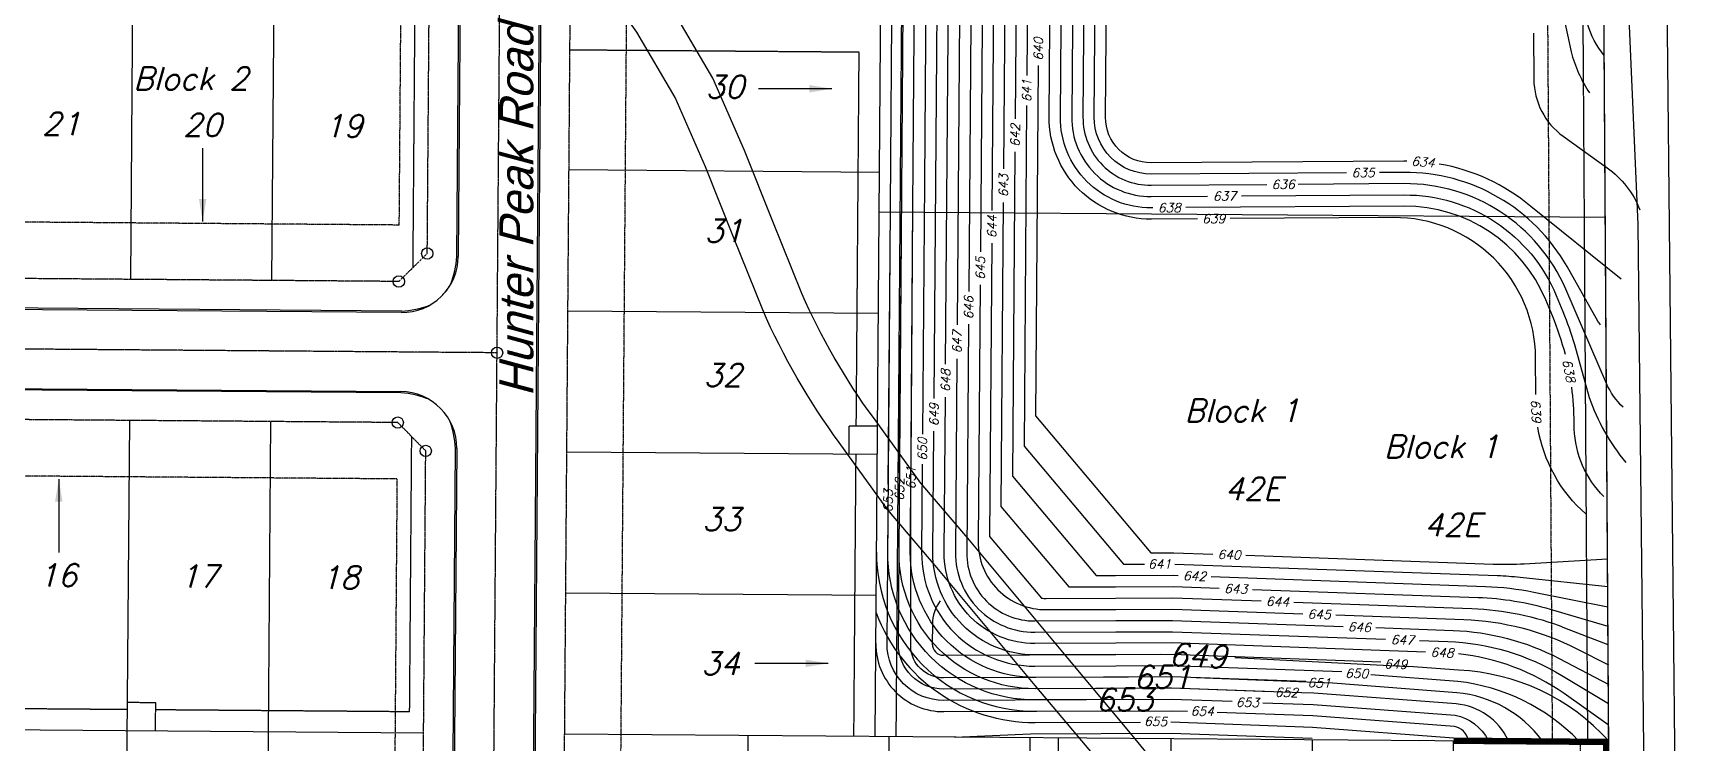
# Model space of a CAD drawing. Header units: feet. Extents: x 2342011 to 2344534, y 7042650 to 7044478.
# Drawn here: x 2343588 to 2344171, y 7043762 to 7044014 of the extents above; entities that cross this region are included whole.
import ezdxf
from ezdxf.enums import TextEntityAlignment as Align

# ---------------------------------------------------------------- set-up
doc = ezdxf.new("R2010")
doc.units = ezdxf.units.FT
doc.header["$MEASUREMENT"] = 0
for name, pattern in [('CNTR50', [0.9, 0.75, -0.05, 0.05, -0.05]), ('DEMO12', [0.09375, 0.03125, -0.0625]), ('HIDN50', [0.1875, 0.125, -0.0625]), ('PHNTM33', [1.16, 0.66, -0.1, 0.1, -0.1, 0.1, -0.1])]:
    doc.linetypes.add(name, pattern=pattern)
for name, color, linetype in [('const. entrance', 55, 'Continuous'), ('p-bl', 6, 'DEMO12'), ('p-boundary ph 1B', 1, 'Continuous'), ('p-cl', 7, 'CNTR50'), ('p-cl tick', 2, 'Continuous'), ('p-cont 1', 4, 'Continuous'), ('p-cont 5', 1, 'Continuous'), ('p-curb-b 1B', 55, 'Continuous'), ('p-curb-f 1B', 4, 'Continuous'), ('p-ease', 2, 'HIDN50'), ('P-FLOW-ARROW', 4, 'Continuous'), ('p-lot 100 1B', 2, 'Continuous'), ('p-lot 1B', 4, 'Continuous'), ('p-row', 5, 'PHNTM33'), ('P-wall', 4, 'Continuous'), ('s-asphalt', 252, 'Continuous'), ('s-fence', 252, 'Continuous'), ('s-gravel-demo', 252, 'Continuous')]:
    doc.layers.add(name, color=color, linetype=linetype)
doc.layers.add('p-sdwk-J-PL', color=254, linetype='Continuous', plot=False)
doc.styles.add('ls80', font='simplex', dxfattribs={"oblique": 15, "height": 8})
doc.styles.get("Standard").update_dxf_attribs({"font": 'Simplex.shx'})
doc.styles.add('TB', font='tb-ld.shx', dxfattribs={"oblique": 15, "height": 36})
doc.dimstyles.get("Standard").update_dxf_attribs({"dimtxt": 0.18, "dimasz": 0.18, "dimexe": 0.18, "dimexo": 0.0625, "dimgap": 0.09, "dimtad": 0, "dimtih": 1, "dimtoh": 1, "dimdec": 4, "dimzin": 0, "dimdsep": 46, "dimtxsty": 'Standard', "dimcen": 0.09, "dimadec": 0, "dimazin": 0, "dimtfac": 1, "dimtdec": 4, "dimtofl": 0, "dimtmove": 0, "dimatfit": 3, "dimfxl": 0, "dimtolj": 1, "dimtzin": 0, "dimarcsym": 0})

msp = doc.modelspace()

# ---------------------------------------------------------------- linework, layer by layer
at = {"layer": 'p-bl'}
for p, q in [((2344122.79642, 7044292.87362), (2344126.23848, 7043762.54734)), ((2343717.63315, 7043946.02126), (2343719.0152, 7044126.01595)), ((2343795.55764, 7043675.40607), (2343799.01285, 7044125.40282)), ((2343717.63315, 7043946.02126), (2342827.66014, 7043952.95377)), ((2343716.94212, 7043856.02391), (2342826.96911, 7043862.95642)), ((2343715.56006, 7043676.02922), (2343716.94212, 7043856.02391)), ((2344135.3465, 7043646.60277), (2344136.23835, 7043762.75504))]:
    msp.add_line(p, q, dxfattribs=at)
at = {"layer": 'p-boundary ph 1B'}
msp.add_lwpolyline([(2344142.73293, 7044302.72084), (2342477.81161, 7044315.50462), (2342035.46045, 7044319.13558), (2342034.35461, 7044184.41337), (2342107.06987, 7044156.70628), (2342107.16995, 7044072.2292), (2342121.60108, 7043929.298), (2342159.64623, 7043701.60982), (2342241.7294, 7043584.6412), (2342449.91435, 7043583.44498), (2342452.65155, 7042909.18455), (2342506.9994, 7042909.03045, 0.283299893), (2342663.57014, 7043004.87335, -0.284639495), (2342776.0262, 7043073.32928), (2342814.25668, 7043073.03148), (2342813.41209, 7042963.03472), (2343901.12067, 7042954.56194), (2344004.72784, 7043063.75822), (2344140.78206, 7043062.69841), (2344150.84666, 7043052.62073), (2344142.73293, 7044302.72084)], format="xyb", dxfattribs=at)
at = {"layer": 'p-cl'}
for p, q in [((2343750.21349, 7043630.75792), (2343754.09863, 7044136.74679)), ((2343752.28657, 7043900.74996), (2342792.31569, 7043908.22772))]:
    msp.add_line(p, q, dxfattribs=at)
at = {"layer": 'p-cl tick'}
for centre in [(2343727.55606, 7043935.94366), (2343717.47958, 7043926.02185), (2343752.28657, 7043900.74996), (2343717.09568, 7043876.02332), (2343727.0186, 7043865.94572)]:
    msp.add_circle(centre, 2, dxfattribs=at)
at = {"layer": 'p-cont 1'}
for p, q in [((2343906.55276, 7043804.58568), (2343906.49893, 7043797.57514)), ((2343910.51565, 7043793.54447, 649), (2343971.58743, 7043793.80158, 649))]:
    msp.add_line(p, q, dxfattribs=at)
for points, elevation in [([(2343984.67941, 7043952.11735), (2343984.14116, 7043952.11386, -0.418369545), (2343951.93441, 7043984.35888), (2343953.16567, 7044144.71381, 0.250120652), (2343920.83562, 7044206.43587)], 638), ([(2343922.53118, 7044210.11733, -0.252409589), (2343957.16555, 7044144.6831), (2343955.93429, 7043984.32817, 0.418369545), (2343984.1152, 7043956.11377), (2344004.08246, 7043956.24337)], 637), ([(2343899.68861, 7043952.5462), (2343900.97963, 7044120.68457, 0.236863135), (2343889.14823, 7044142.68833)], 651), ([(2343899.68861, 7043952.5462), (2343900.97963, 7044120.68457, 0.236863135), (2343889.14823, 7044142.68833)], 651), ([(2344000.46401, 7043948.21971), (2343984.16712, 7043948.11394, -0.418369545), (2343947.93453, 7043984.38959), (2343949.16578, 7044144.74453)], 639), ([(2343961.16543, 7044144.65239), (2343959.93418, 7043984.29746, 0.418369545), (2343984.08924, 7043960.11369), (2344025.08956, 7043960.3798)], 636), ([(2344074.64229, 7043968.69451, 0.003555587), (2344073.64673, 7043968.69513), (2343984.03731, 7043968.11352, -0.418369545), (2343967.93394, 7043984.23603), (2343969.16519, 7044144.59096)], 634), ([(2343895.60732, 7043941.97501), (2343896.84329, 7044102.9432, 0.280106579), (2343888.9551, 7044117.5355)], 652), ([(2343895.60732, 7043941.97501), (2343896.84329, 7044102.9432, 0.280106579), (2343888.9551, 7044117.5355)], 652), ([(2344037.95698, 7044073.95551), (2344105.20105, 7044070.1825, -0.338172785), (2344122.71786, 7044055.17953), (2344132.91315, 7044007.42761)], 632), ([(2343891.5609, 7043935.94418), (2343892.44893, 7044051.59887, 0.105987915), (2343888.56272, 7044066.4333)], 653), ([(2343891.5609, 7043935.94418), (2343892.44893, 7044051.59887, 0.105987915), (2343888.56272, 7044066.4333)], 653), ([(2344144.65816, 7044006.09536, -0.094583901), (2344138.70761, 7044017.40074), (2344126.36583, 7044057.90363)], 631), ([(2344119.6061, 7044014.03557), (2344119.71257, 7043997.63176, 0.239763213), (2344130.12475, 7043977.49104), (2344145.65881, 7043966.33013, -0.14598623), (2344157.31788, 7043951.39671)], 633), ([(2344150.69183, 7043926.81573), (2344118.70117, 7043952.64889, 0.130042341), (2344086.18661, 7043967.64546, 0.130042341)], 634), ([(2344151.37514, 7043881.42494, -0.102457645), (2344145.43282, 7043889.89524), (2344131.02273, 7043923.27193, 0.301061158), (2344073.69887, 7043960.6953), (2344036.13988, 7043960.45152)], 636), ([(2344016.09334, 7043956.32132), (2344073.72483, 7043956.69538, -0.304539375), (2344127.63904, 7043921.00595), (2344130.00331, 7043915.33221, -0.029750993), (2344134.07263, 7043903.65551), (2344139.37303, 7043884.93083, 0.093155212), (2344152.27975, 7043861.90669)], 637), ([(2344130.88184, 7043900.12419, 0.036080408), (2344126.31105, 7043913.79364), (2344123.94678, 7043919.46738, 0.304539375), (2344073.75079, 7043952.69546), (2343996.41543, 7043952.19352)], 638), ([(2344120.43753, 7043885.93616), (2344120.35276, 7043898.99679, 0.414213563), (2344070.02929, 7043948.67123), (2344012.04765, 7043948.2949)], 639), ([(2343927.59035, 7043939.64194), (2343926.79176, 7043835.63521), (2343945.19201, 7043813.76043, 0.020894606), (2343946.86167, 7043813.69766), (2343971.50323, 7043813.8014), (2343991.8219, 7043813.88695), (2344023.11019, 7043812.77089)], 644), ([(2343919.36954, 7043910.91506), (2343918.74721, 7043829.86475, 0.417699829), (2343942.84755, 7043805.68069), (2343971.53691, 7043805.80148), (2343991.69611, 7043805.88635), (2344052.09754, 7043803.73182)], 646), ([(2343915.2748, 7043898.59136), (2343914.74733, 7043829.89547, 0.417699829), (2343942.86439, 7043801.68073), (2343971.55375, 7043801.80151), (2343991.63321, 7043801.88605), (2344067.14018, 7043799.1927)], 647), ([(2344081.33763, 7043794.68373), (2343991.57031, 7043797.88575), (2343971.57059, 7043797.80155), (2343942.88123, 7043797.68076, -0.417699829), (2343910.74745, 7043829.92618), (2343911.17037, 7043885.00544)], 648), ([(2344144.486, 7043849.78526, -0.18904084), (2344134.01649, 7043873.81411), (2344134.00244, 7043875.97827, 0.031671236), (2344133.11964, 7043888.60324, 0.031671236)], 638), ([(2343971.58743, 7043793.80158), (2343942.89807, 7043793.6808, -0.417699829), (2343906.74757, 7043829.95689), (2343907.07804, 7043872.99592)], 649), ([(2344138.21325, 7043843.51199, -0.174015305), (2344121.11274, 7043874.3716, -0.174015305)], 639), ([(2344038.8526, 7043784.19155), (2343991.38161, 7043785.88484), (2343942.93175, 7043785.68087, -0.417699829), (2343898.7478, 7043830.01831), (2343898.90983, 7043851.12036)], 651), ([(2343991.31871, 7043781.88454), (2343910.56617, 7043781.54457, -0.417699829), (2343894.49928, 7043797.66728), (2343894.87433, 7043846.51166)], 652), ([(2344026.73104, 7043780.62138), (2343991.31871, 7043781.88454), (2343942.94859, 7043781.6809, -0.417699829), (2343894.74792, 7043830.04903), (2343894.87433, 7043846.51166)], 652), ([(2343961.14474, 7043777.75748), (2343910.58301, 7043777.54461, -0.417699829), (2343890.4994, 7043797.69799), (2343890.84225, 7043842.34915)], 653), ([(2344012.83598, 7043777.11448), (2343991.25581, 7043777.88424), (2343942.96543, 7043777.68094, -0.417699829), (2343890.74804, 7043830.07974), (2343890.84225, 7043842.34915)], 653), ([(2343886.74816, 7043830.11074, 0.417702528), (2343942.98249, 7043773.68098), (2343991.27265, 7043773.88428), (2343996.95758, 7043773.68114)], 654), ([(2343992.42621, 7043825.87302), (2344106.87858, 7043821.79049, -0.017755652), (2344114.81048, 7043821.22508), (2344145.87965, 7043817.8983)], 641), ([(2344005.33685, 7043821.40995), (2344102.54917, 7043817.94238, -0.040160116), (2344119.75414, 7043815.93878), (2344145.92613, 7043810.73667)], 642), ([(2344019.99772, 7043816.88446), (2344099.94027, 7043814.03289, -0.06258856), (2344125.54148, 7043809.88381), (2344145.92048, 7043803.89814)], 643), ([(2344034.69472, 7043812.35767), (2344097.77589, 7043810.10755, -0.084458411), (2344130.62324, 7043803.30628), (2344145.92048, 7043797.32567)], 644), ([(2344063.67406, 7043803.31888), (2344091.06732, 7043802.34176, -0.111821808), (2344128.6521, 7043792.40883), (2344146.25637, 7043783.21941)], 646), ([(2343886.49952, 7043797.72871, 0.417699829), (2343910.59985, 7043773.54464), (2343976.60708, 7043773.82254)], 654), ([(2344079.14368, 7043798.76453), (2344089.22694, 7043798.40486, -0.127632764), (2344129.66761, 7043786.35676), (2344146.14899, 7043776.40009)], 647), ([(2343976.11154, 7043785.82056), (2343910.54933, 7043785.54454, -0.413623553), (2343898.90059, 7043796.73035)], 651), ([(2344146.10041, 7043768.88336), (2344130.41999, 7043779.92859, 0.126822843), (2344093.05876, 7043794.04999, 0.126822843)], 648), ([(2344146.24195, 7043763.17714, 0.199590884), (2344093.07018, 7043788.23633), (2344075.36111, 7043789.57255)], 649), ([(2344146.24195, 7043763.17714, 0.199590884), (2344093.07018, 7043788.23633), (2344075.36111, 7043789.57255)], 649), ([(2344110.62203, 7043763.4546, 0.265603907), (2344092.15642, 7043776.27117), (2344041.70636, 7043780.08721), (2344037.3543, 7043780.24217)], 652), ([(2344110.62203, 7043763.4546, 0.265603907), (2344092.15642, 7043776.27117), (2344041.70636, 7043780.08721), (2344037.3543, 7043780.24217)], 652), ([(2344122.65757, 7043763.36085, 0.21107092), (2344092.46101, 7043780.25956), (2344048.4189, 7043783.58815)], 651), ([(2344122.65757, 7043763.36085, 0.21107092), (2344092.46101, 7043780.25956), (2344048.4189, 7043783.58815)], 651), ([(2344023.6349, 7043776.72928), (2344041.56326, 7043776.08977), (2344091.85396, 7043772.28263, -0.233230374), (2344103.47749, 7043763.37458)], 653), ([(2344096.48113, 7043763.51394, 0.298213262), (2344091.55151, 7043768.29408), (2344041.42016, 7043772.09233), (2344007.48948, 7043773.30479)], 654)]:
    msp.add_lwpolyline(points, format="xyb", dxfattribs=dict(at, elevation=elevation))
for points, elevation in [([(2343907.16698, 7043884.57946), (2343909.16696, 7044145.05171)], 649), ([(2343911.26048, 7043896.74136), (2343913.16685, 7044145.02137)], 648), ([(2343917.16673, 7044144.99071), (2343915.36702, 7043910.60214)], 647), ([(2343921.16661, 7044144.96003), (2343919.45849, 7043922.4986)], 646), ([(2343929.16638, 7044144.89856), (2343927.67936, 7043951.2335)], 644), ([(2343933.16626, 7044144.86787), (2343931.79213, 7043965.90566)], 643), ([(2343937.16614, 7044144.83712), (2343935.92848, 7043983.64817)], 642), ([(2343941.16602, 7044144.80646), (2343940.04631, 7043998.97768)], 641), ([(2343939.96461, 7043988.33828), (2343939.03817, 7043867.68088), (2343974.25578, 7043825.8131), (2343981.78653, 7043825.8448)], 641), ([(2343935.83868, 7043971.95308), (2343934.95603, 7043856.99899), (2343964.58736, 7043821.77236), (2343971.46955, 7043821.80133), (2343991.9477, 7043821.88755), (2343993.64885, 7043821.82687)], 642), ([(2343898.90983, 7043851.12036), (2343899.68861, 7043952.5462)], 651), ([(2343898.99152, 7043861.75976), (2343899.68861, 7043952.5462)], 651), ([(2343931.70108, 7043954.04725), (2343930.87389, 7043846.3171), (2343954.91893, 7043817.73162), (2343971.48639, 7043817.80137), (2343991.8848, 7043817.88725), (2344008.14651, 7043817.30719)], 643), ([(2343894.87433, 7043846.51166), (2343895.60732, 7043941.97501)], 652), ([(2343894.96413, 7043858.20675), (2343895.60732, 7043941.97501)], 652), ([(2343890.84225, 7043842.34915), (2343891.5609, 7043935.94418)], 653), ([(2343890.9333, 7043854.20755), (2343891.5609, 7043935.94418)], 653), ([(2343898.90059, 7043796.73035), (2343898.90983, 7043851.12036)], 651), ([(2343971.58743, 7043793.80158), (2343991.50741, 7043793.88545), (2344065.53288, 7043791.24495)], 649), ([(2343971.58743, 7043793.80158), (2343987.524, 7043793.86868)], 649), ([(2344013.7937, 7043792.73918), (2344075.36111, 7043789.57255)], 649), ([(2344048.4189, 7043783.58815), (2344000.04555, 7043785.53598)], 651), ([(2344037.3543, 7043780.24217), (2343991.31871, 7043781.88454), (2343990.12773, 7043781.87953)], 652), ([(2343914.42593, 7043764.48287), (2343941.30317, 7043765.67384), (2343991.30633, 7043765.88435), (2344041.13397, 7043764.09745)], 656)]:
    msp.add_lwpolyline(points, dxfattribs=dict(at, elevation=elevation))
for centre, radius, start, end in [((2344180.90884, 7044020.12401, 632), 49.6466, 194.81717931, 213.30837177), ((2343920.64878, 7043804.40689, 649), 14.09716, 143.34395998, 179.27329816), ((2343910.49881, 7043797.54443), 4, 179.56007395, 270.24121586)]:
    msp.add_arc(centre, radius, start, end, dxfattribs=at)
at = {"layer": 'p-cont 5'}
for points, elevation in [([(2343925.1665, 7044144.9293), (2343923.56627, 7043936.52083)], 645), ([(2343904.52329, 7044061.23749), (2343903.75549, 7043961.24044)], 650), ([(2343944.07368, 7044002.52775), (2343943.1203, 7043878.36277), (2343983.9242, 7043829.85384), (2343992.0735, 7043829.88815), (2344005.90366, 7043829.39482)], 640), ([(2343903.75549, 7043961.24044), (2343903.06929, 7043871.87184)], 650), ([(2343942.91387, 7043789.68083), (2343971.60427, 7043789.80162), (2343991.44451, 7043789.88515), (2344051.64034, 7043787.73795)], 650), ([(2343991.00713, 7043769.89442), (2344041.27706, 7043768.09489), (2344091.24906, 7043764.30553)], 655)]:
    msp.add_lwpolyline(points, dxfattribs=dict(at, elevation=elevation))
for points, elevation in [([(2344053.36653, 7043964.56341), (2343984.06327, 7043964.1136, -0.418369545), (2343963.93406, 7043984.26674), (2343965.16531, 7044144.62168)], 635), ([(2344143.32104, 7043910.62388, -0.025226703), (2344142.44121, 7043912.00609), (2344131.49478, 7043931.28472, 0.271618534), (2344073.67291, 7043964.69521), (2344065.07266, 7043964.63939)], 635), ([(2343923.47639, 7043924.8148), (2343922.77818, 7043833.88176, 0.417699829), (2343946.87851, 7043809.6977), (2343971.52007, 7043809.80144), (2343991.759, 7043809.88665), (2344037.80918, 7043808.24403)], 645), ([(2343902.98768, 7043861.24339), (2343902.74769, 7043829.9876, 0.417699829), (2343942.91491, 7043789.68083), (2343942.91387, 7043789.68083)], 650), ([(2344017.59166, 7043828.97791), (2344105.32819, 7043825.84834, 0.023710326), (2344116.32284, 7043825.9776), (2344145.81587, 7043827.7247)], 640), ([(2343886.58277, 7043808.57043, 0.313581815), (2343942.99935, 7043769.68101), (2343980.3671, 7043769.83833)], 655), ([(2344049.50811, 7043807.82673), (2344094.86096, 7043806.20898, -0.109240598), (2344134.99219, 7043795.82176), (2344146.19816, 7043790.11693)], 645), ([(2344135.54686, 7043763.26045, 0.173747151), (2344092.76559, 7043784.24795), (2344061.92821, 7043786.57664)], 650)]:
    msp.add_lwpolyline(points, format="xyb", dxfattribs=dict(at, elevation=elevation))
at = {"layer": 'p-curb-b 1B'}
for p, q in [((2343738.04808, 7043934.86407), (2343739.59905, 7044136.85812)), ((2343768.59945, 7044136.63532), (2343764.97409, 7043664.6418)), ((2343718.39676, 7043915.51439), (2342826.42382, 7043922.46247)), ((2343718.17844, 7043886.51521), (2342826.20549, 7043893.46329))]:
    msp.add_line(p, q, dxfattribs=at)
msp.add_lwpolyline([(2343733.71766, 7043654.88714, 0.08178532), (2343735.975, 7043664.87203), (2343737.52597, 7043866.86608, 0.081823725), (2343735.42186, 7043876.8851)], format="xyb", dxfattribs=at)
for centre, radius, start, end in [((2343706.57285, 7043936.72983), 31.53048, 337.93217076, 356.60765354), ((2343717.02178, 7043946.98557), 31.50121, 272.5016848, 291.20387502), ((2343716.31167, 7043855.05278), 31.51775, 67.91995809, 86.60443273)]:
    msp.add_arc(centre, radius, start, end, dxfattribs=at)
at = {"layer": 'p-curb-f 1B'}
for p, q in [((2343740.09904, 7044136.85428), (2343738.54807, 7043934.86023)), ((2343768.09821, 7044136.63929), (2343764.4741, 7043664.64564)), ((2343718.39287, 7043915.0144), (2342826.41992, 7043921.96249)), ((2342825.70947, 7043893.96717), (2343718.18233, 7043887.01519)), ((2343738.02596, 7043866.86224), (2343736.47498, 7043664.86819))]:
    msp.add_line(p, q, dxfattribs=at)
for centre, start, end in [((2343718.54866, 7043935.01379), 269.55369951, 359.56007395), ((2343718.02655, 7043867.0158), 359.56007395, 89.55369951)]:
    msp.add_arc(centre, 20, start, end, dxfattribs=at)
at = {"layer": 'p-ease'}
for p, q in [((2343893.74571, 7043764.64479), (2343897.89166, 7044304.6008)), ((2344135.23308, 7044302.67216), (2344138.73752, 7043762.73558)), ((2343722.51782, 7043930.98275), (2343723.26644, 7044028.47988)), ((2343880.6081, 7044007.25365), (2343778.11037, 7044008.05206)), ((2343879.59075, 7043874.75756), (2343880.6081, 7044007.25365)), ((2343877.01405, 7043864.77732), (2343877.09083, 7043874.77703)), ((2343887.09164, 7043874.69913), (2343877.09083, 7043874.77703)), ((2343721.30852, 7043773.4874), (2343722.05714, 7043870.98452)), ((2343878.74616, 7043764.75996), (2343879.51397, 7043864.75785)), ((2343621.31156, 7043774.26633), (2343431.31732, 7043775.7463)), ((2343631.33045, 7043776.68836), (2343621.33075, 7043776.76626)), ((2343631.25367, 7043766.68866), (2343631.33045, 7043776.68836)), ((2343721.30852, 7043773.4874), (2343631.31125, 7043774.18844)), ((2343726.30921, 7043773.44844), (2343726.30837, 7043773.44845)), ((2343951.16718, 7043754.19637), (2343951.24397, 7043764.19718))]:
    msp.add_line(p, q, dxfattribs=at)
at = {"layer": 'p-lot 1B'}
for p, q in [((2343886.24593, 7043764.70238), (2343890.39188, 7044304.65839)), ((2343622.48247, 7043926.76184), (2343624.17164, 7044146.75535)), ((2343672.48095, 7043926.37237), (2343674.17013, 7044146.36589)), ((2343887.78155, 7043964.69648), (2343777.78489, 7043965.55331)), ((2344145.03095, 7043948.65987), (2343887.67359, 7043950.63594)), ((2343887.39765, 7043914.69796), (2343777.40098, 7043915.55478)), ((2343620.40938, 7043656.76979), (2343622.09856, 7043876.76331)), ((2343670.40787, 7043656.38033), (2343672.09704, 7043876.37384)), ((2343887.01374, 7043864.69943), (2343777.01708, 7043865.55626)), ((2343886.62984, 7043814.7009), (2343776.63317, 7043815.55773)), ((2343726.25079, 7043765.94867), (2342816.27839, 7043773.03697)), ((2344146.23806, 7043762.67715), (2343776.24927, 7043765.5592)), ((2343840.40271, 7043655.05614), (2343841.2473, 7043765.0529)), ((2343890.40119, 7043654.66667), (2343891.24578, 7043764.66343)), ((2343940.39968, 7043654.27721), (2343941.24427, 7043764.27396)), ((2343990.39816, 7043653.88774), (2343991.24275, 7043763.8845)), ((2344040.39664, 7043653.49827), (2344041.24123, 7043763.49503)), ((2344090.37616, 7043650.63808), (2344091.23972, 7043763.10556))]:
    msp.add_line(p, q, dxfattribs=at)
at = {"layer": 'p-row'}
for p, q in [((2344150.3923, 7043122.62435), (2344142.73293, 7044302.72084)), ((2343775.48146, 7043665.56215), (2343779.09789, 7044136.55483)), ((2343727.55606, 7043935.94366), (2343729.01491, 7044125.94029)), ((2343717.47958, 7043926.02185), (2342827.50658, 7043932.95436)), ((2343717.47958, 7043926.02185), (2343727.55606, 7043935.94366)), ((2343717.09568, 7043876.02332), (2342827.12267, 7043882.95583)), ((2343727.0186, 7043865.94572), (2343717.09568, 7043876.02332)), ((2343725.48298, 7043665.95162), (2343727.0186, 7043865.94572))]:
    msp.add_line(p, q, dxfattribs=at)
at = {"layer": 'p-sdwk-J-PL'}
msp.add_arc((2343718.54866, 7043935.01379), 20, 314.55688672, 329.5536995, dxfattribs=at)
at = {"layer": 'P-wall', "color": 3}
for p, q in [((2344146.23157, 7043763.67723), (2344091.24751, 7043764.10553)), ((2344147.17932, 7043617.65542), (2344146.23157, 7043763.67723))]:
    msp.add_line(p, q, dxfattribs=at)
at = {"layer": 'P-wall', "linetype": 'HIDN50', "ltscale": 3, "const_width": 2}
msp.add_lwpolyline([(2344146.17925, 7043617.66321), (2344145.23799, 7043762.68494), (2344091.23972, 7043763.10556)], dxfattribs=at)
at = {"layer": 's-asphalt'}
msp.add_lwpolyline([(2344170.48025, 7043681.42679), (2344164.43237, 7044267.81212, 0.243649027), (2344136.37933, 7044320.62239), (2344117.34789, 7044333.76898)], format="xyb", dxfattribs=at)
msp.add_lwpolyline([(2344170.48025, 7043681.42679), (2344164.43237, 7044267.81212, 0.243649027), (2344136.37933, 7044320.62239), (2344117.34789, 7044333.76898)], format="xyb", dxfattribs=at)
at = {"layer": 's-fence', "flags": 128}
msp.add_lwpolyline([(2344141.07537, 7044301.06205), (2344156.55024, 7043946.20365), (2344161.26985, 7043509.86499), (2344167.24855, 7042772.46399), (2344167.9661, 7042655.56353)], dxfattribs=at)
msp.add_lwpolyline([(2344141.07537, 7044301.06205), (2344156.55024, 7043946.20365), (2344161.26985, 7043509.86499), (2344167.24855, 7042772.46399), (2344167.9661, 7042655.56353)], dxfattribs=at)
at = {"layer": 's-gravel-demo'}
for points in [[(2344170.83315, 7043547.17867, -0.510461938), (2344130.32566, 7043566.53998, 0.069022837), (2344086.79778, 7043631.64101), (2344068.99235, 7043652.91325), (2344050.62553, 7043675.20503), (2344030.96526, 7043699.079), (2344015.19996, 7043718.63172), (2343996.02047, 7043742.3728), (2343977.4083, 7043765.21492), (2343954.5218, 7043792.49441), (2343919.06881, 7043835.06643), (2343902.44312, 7043854.50014), (2343885.64565, 7043877.7544, -0.054263308), (2343860.24696, 7043921.76218), (2343850.0195, 7043947.23276), (2343840.02361, 7043972.46285), (2343828.73542, 7043998.0786), (2343814.50959, 7044022.39571, 0.213744511), (2343764.64894, 7044053.91627), (2343728.03699, 7044054.74591), (2343699.38945, 7044052.74609), (2343670.30462, 7044049.13376), (2343631.48902, 7044045.00118), (2343604.71403, 7044039.16352)], [(2344170.83315, 7043547.17867, -0.510461938), (2344130.32566, 7043566.53998, 0.069022837), (2344086.79778, 7043631.64101), (2344068.99235, 7043652.91325), (2344050.62553, 7043675.20503), (2344030.96526, 7043699.079), (2344015.19996, 7043718.63172), (2343996.02047, 7043742.3728), (2343977.4083, 7043765.21492), (2343954.5218, 7043792.49441), (2343919.06881, 7043835.06643), (2343902.44312, 7043854.50014), (2343885.64565, 7043877.7544, -0.054263308), (2343860.24696, 7043921.76218), (2343850.0195, 7043947.23276), (2343840.02361, 7043972.46285), (2343828.73542, 7043998.0786), (2343814.50959, 7044022.39571, 0.213744511), (2343764.64894, 7044053.91627), (2343728.03699, 7044054.74591), (2343699.38945, 7044052.74609), (2343670.30462, 7044049.13376), (2343631.48902, 7044045.00118), (2343604.71403, 7044039.16352)], [(2344134.5247, 7043535.57356, -0.193859231), (2344116.04184, 7043561.60433, 0.067564532), (2344075.44306, 7043621.83676), (2344057.45264, 7043643.33002), (2344039.04884, 7043665.66667), (2344019.33686, 7043689.60344), (2344003.52288, 7043709.21653), (2343984.37208, 7043732.92207), (2343965.84774, 7043755.65642), (2343943.0128, 7043782.87444), (2343907.60604, 7043825.39095), (2343890.64446, 7043845.21729), (2343873.51337, 7043868.9334, -0.054468897), (2343846.41853, 7043915.94542), (2343836.08686, 7043941.67555), (2343826.1828, 7043966.67386), (2343815.35504, 7043991.24477), (2343801.78919, 7044014.43373, 0.20804149), (2343763.35616, 7044038.94171), (2343728.39012, 7044039.73406), (2343700.83719, 7044037.81065), (2343672.02316, 7044034.23195), (2343633.88777, 7044030.1718), (2343607.90937, 7044024.50781)], [(2344134.5247, 7043535.57356, -0.193859231), (2344116.04184, 7043561.60433, 0.067564532), (2344075.44306, 7043621.83676), (2344057.45264, 7043643.33002), (2344039.04884, 7043665.66667), (2344019.33686, 7043689.60344), (2344003.52288, 7043709.21653), (2343984.37208, 7043732.92207), (2343965.84774, 7043755.65642), (2343943.0128, 7043782.87444), (2343907.60604, 7043825.39095), (2343890.64446, 7043845.21729), (2343873.51337, 7043868.9334, -0.054468897), (2343846.41853, 7043915.94542), (2343836.08686, 7043941.67555), (2343826.1828, 7043966.67386), (2343815.35504, 7043991.24477), (2343801.78919, 7044014.43373, 0.20804149), (2343763.35616, 7044038.94171), (2343728.39012, 7044039.73406), (2343700.83719, 7044037.81065), (2343672.02316, 7044034.23195), (2343633.88777, 7044030.1718), (2343607.90937, 7044024.50781)]]:
    msp.add_lwpolyline(points, format="xyb", dxfattribs=at)

# ---------------------------------------------------------------- texts
at = {"layer": 'const. entrance', "style": 'TB', "oblique": 15}
msp.add_text('Hunter Peak Road', height=12, rotation=90, dxfattribs=at).set_placement((2343765.14337, 7043885.21149, 635))
at = {"layer": 'p-cont 1', "attachment_point": 5, "style": 'ls80'}
for s, insert, char_height, rotation in [('{640}', (2343944.11858, 7044008.3753, 640), 3.2, 89.56007394), ('{641}', (2343940.00546, 7043993.65798, 641), 3.2, 89.56007394), ('{642}', (2343935.88358, 7043977.80062, 642), 3.2, 89.56007394), ('{635}', (2344059.2196, 7043964.6014, 635), 3.2, 0.37187109), ('{634}', (2344080.4362, 7043968.40936, 634), 3.2, 354.80768519), ('{643}', (2343931.74661, 7043959.97646, 643), 3.2, 89.56007394), ('{636}', (2344030.88138, 7043960.41739, 636), 3.2, 0.37187108), ('{637}', (2344010.0879, 7043956.28235, 637), 3.2, 0.37187108), ('{644}', (2343927.63486, 7043945.43772, 644), 3.2, 89.56007394), ('{638}', (2343990.54742, 7043952.15544, 638), 3.2, 0.37187108), ('{639}', (2344006.25583, 7043948.25731, 639), 3.2, 0.37187108), ('{645}', (2343923.52133, 7043930.66782, 645), 3.2, 89.56007394), ('{646}', (2343919.41401, 7043916.70683, 646), 3.2, 89.56007394), ('{647}', (2343915.32091, 7043904.59675, 647), 3.2, 89.56007394), ('{638}', (2344132.1699, 7043894.39657, 638), 3.2, 280.992083), ('{648}', (2343911.21542, 7043890.8734, 648), 3.2, 89.56007394), ('{649}', (2343907.12251, 7043878.78769, 649), 3.2, 89.56007394), ('{639}', (2344120.49978, 7043880.14002, 639), 3.2, 272.88169221), ('{650}', (2343903.02848, 7043866.55762, 650), 3.2, 89.56007394), ('{652}', (2343894.91923, 7043852.35921, 652), 3.2, 89.56007395), ('{651}', (2343898.95068, 7043856.44006, 651), 3.2, 89.56007395), ('{653}', (2343890.88777, 7043848.27835, 653), 3.2, 89.56007395), ('{641}', (2343987.10633, 7043825.8672, 641), 3.2, 0.24121586), ('{640}', (2344011.74766, 7043829.18637, 640), 3.2, 357.9571173), ('{642}', (2343999.49285, 7043821.61841, 642), 3.2, 357.9571173), ('{643}', (2344014.07211, 7043817.09582, 643), 3.2, 357.9571173), ('{644}', (2344028.90245, 7043812.56428, 644), 3.2, 357.9571173), ('{645}', (2344043.65864, 7043808.03538, 645), 3.2, 357.9571173), ('{646}', (2344057.8858, 7043803.52535, 646), 3.2, 357.9571173), ('{649}', (2344000.66453, 7043793.41446, 649), 8, 357.05566812), ('{647}', (2344073.14193, 7043798.97862, 647), 3.2, 357.9571173), ('649', (2344070.77287, 7043790.40667), 3.2, 358.62372112), ('{648}', (2344087.20204, 7043794.47455, 648), 3.2, 357.9571173), ('{651}', (2343988.07774, 7043785.87094, 651), 8, 0.24121586), ('651', (2344043.62964, 7043783.73933), 3.2, 358.62372112), ('650', (2344056.94136, 7043787.11778), 3.2, 358.62372112), ('{653}', (2343974.63474, 7043777.81427, 653), 8, 0.24121586), ('652', (2344032.04053, 7043780.35411), 3.2, 358.62372112), ('654', (2344002.22026, 7043773.71575), 3.2, 358.62372112), ('653', (2344018.23664, 7043776.84018), 3.2, 358.62372112), ('655', (2343985.6841, 7043770.07143), 3.2, 358.62372112)]:
    msp.add_mtext(s, dxfattribs=dict(at, insert=insert, char_height=char_height, rotation=rotation))
at = {"layer": 'p-lot 100 1B', "style": 'ls80', "oblique": 15}
for s, p in [('Block 2', (2343623.43489, 7043993.96444)), ('Block 2', (2343623.43489, 7043993.96444)), ('Block 1', (2343995.91141, 7043876.2897)), ('Block 1', (2344066.61833, 7043863.54201))]:
    msp.add_text(s, height=8, dxfattribs=at).set_placement(p)
for s, p in [('30', (2343833.01292, 7043995.04075)), ('30', (2343833.01292, 7043995.04075)), ('21', (2343597.90505, 7043981.89461)), ('21', (2343597.90505, 7043981.89461)), ('20', (2343647.90358, 7043981.51071)), ('20', (2343647.90358, 7043981.51071)), ('19', (2343697.90211, 7043981.1268)), ('19', (2343697.90211, 7043981.1268)), ('31', (2343832.62057, 7043943.94226)), ('31', (2343832.62057, 7043943.94226)), ('32', (2343832.22822, 7043892.84376)), ('32', (2343832.22822, 7043892.84376)), ('42E', (2344020.2726, 7043852.51263)), ('33', (2343831.83587, 7043841.74527)), ('33', (2343831.83587, 7043841.74527)), ('42E', (2344090.97951, 7043839.76494)), ('16', (2343596.67656, 7043821.89933)), ('16', (2343596.67656, 7043821.89933)), ('17', (2343646.67509, 7043821.51543)), ('17', (2343646.67509, 7043821.51543)), ('18', (2343696.67361, 7043821.13152)), ('18', (2343696.67361, 7043821.13152)), ('34', (2343831.44352, 7043790.64616)), ('34', (2343831.44352, 7043790.64616))]:
    msp.add_text(s, height=8, dxfattribs=at).set_placement(p, align=Align.MIDDLE_CENTER)

# ---------------------------------------------------------------- leaders
at = {"layer": 'P-FLOW-ARROW'}
for points in [[(2343870.95654, 7043994.3422), (2343844.98641, 7043994.27262)], [(2343647.96342, 7043947.2647), (2343647.96342, 7043973.23492)], [(2343596.96592, 7043855.97279), (2343596.96592, 7043830.00257)], [(2343869.63529, 7043790.67062), (2343843.66517, 7043790.60103)]]:
    msp.add_leader(points, dimstyle='Standard', override={"dimscale": 100, "dimtxt": 0.08, "dimasz": 0.08, "dimexe": 0.01, "dimexo": 0.01, "dimgap": 0.03, "dimtad": 1, "dimtih": 0, "dimtoh": 0, "dimdec": 0, "dimpost": "'", "dimclrd": 256, "dimclre": 256, "dimclrt": 256}, dxfattribs=at)

doc.saveas('drawing.dxf')
